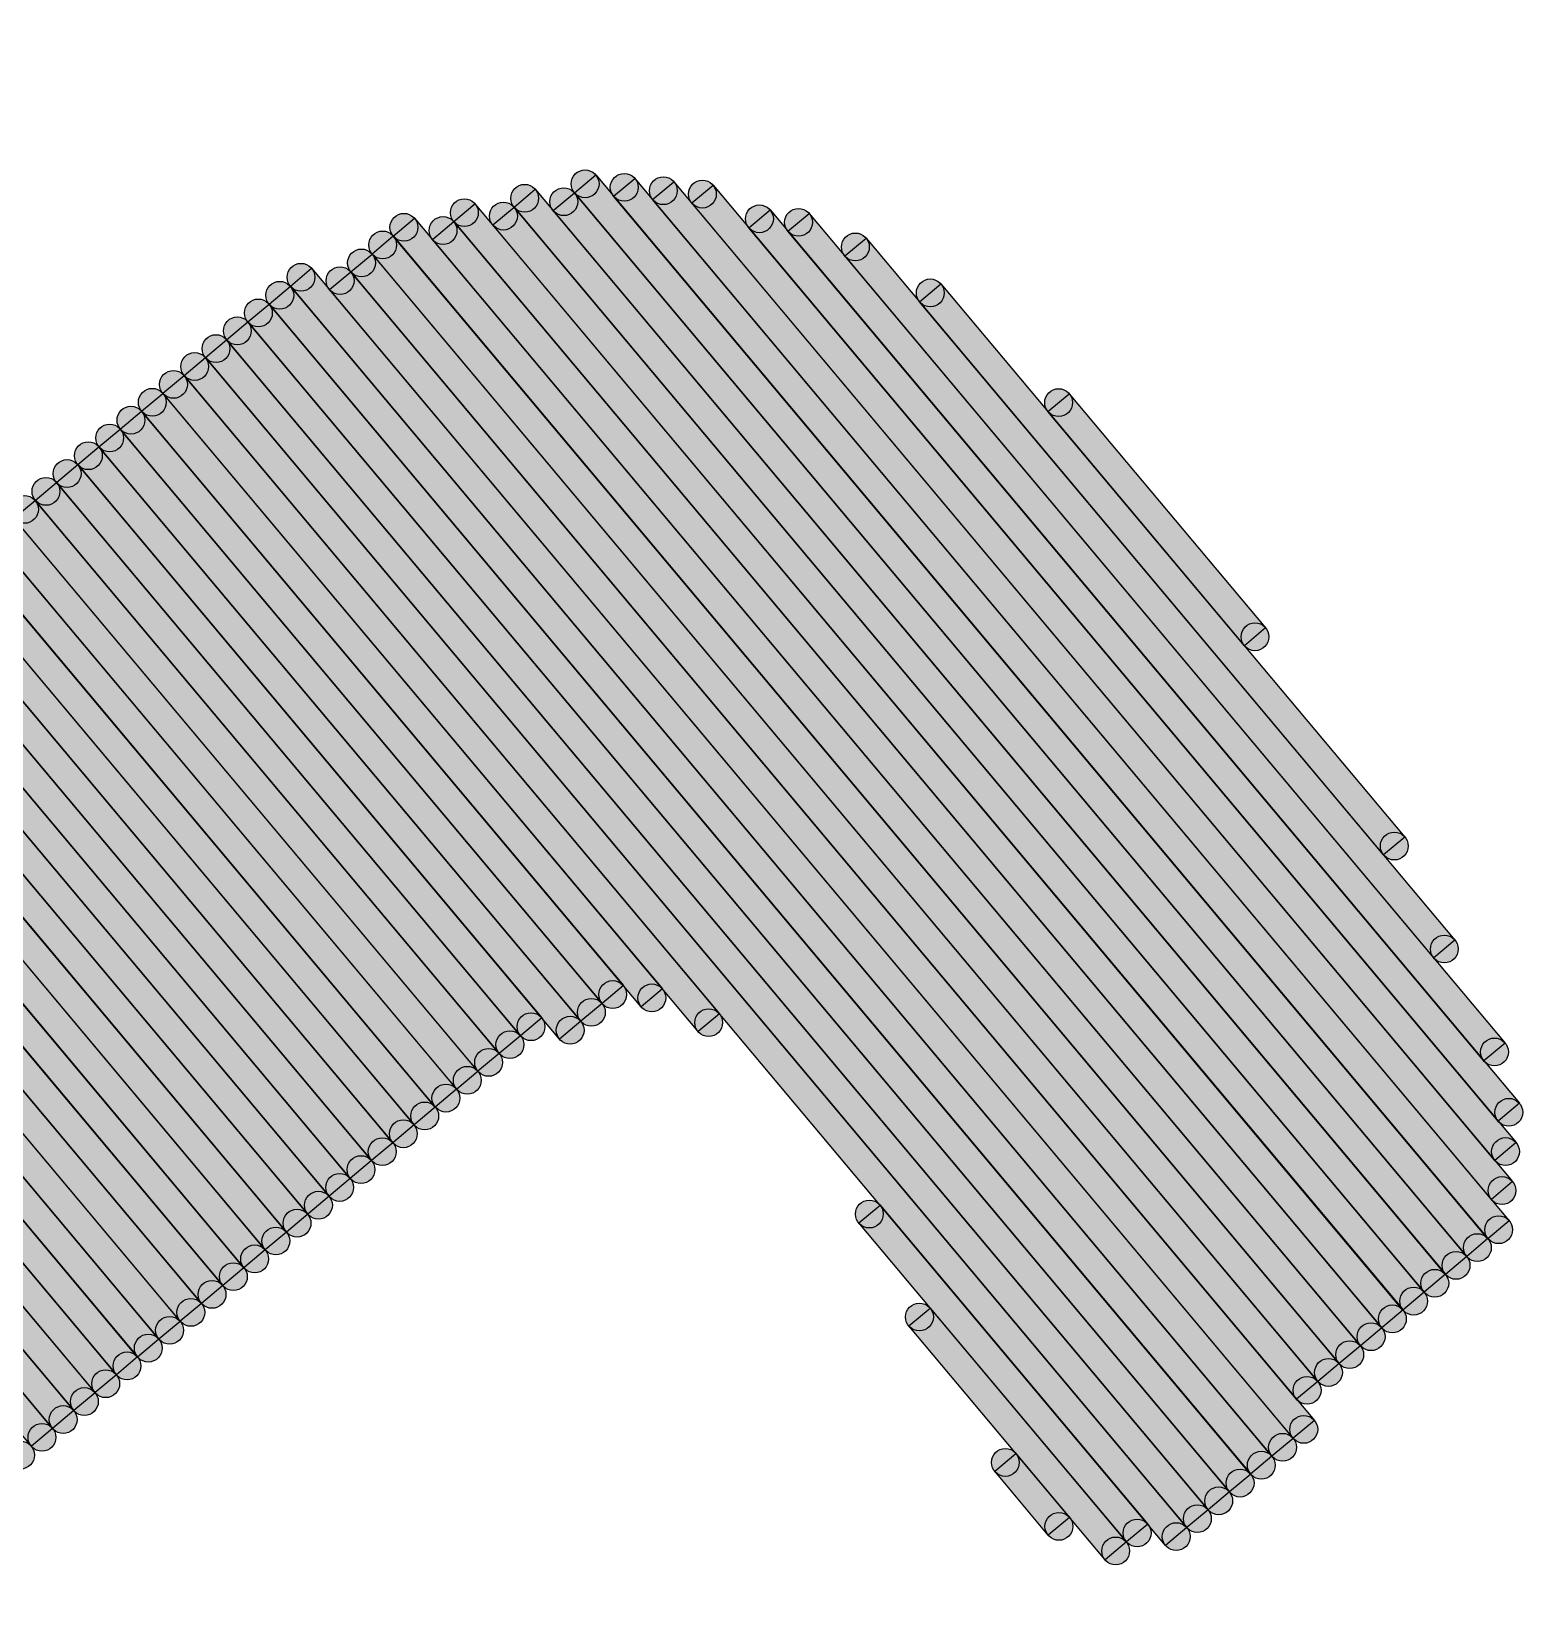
# Model space of a CAD drawing. Header units: millimetres. Extents: x -4 to 157, y -60 to 103.
# Drawn here: x 116.855 to 118.874, y -18.361 to -16.246 of the extents above; entities that cross this region are included whole.
import ezdxf

# ---------------------------------------------------------------- set-up
doc = ezdxf.new("R2010")
doc.units = ezdxf.units.MM
doc.layers.add('BottomSolder', color=6, linetype='Continuous', true_color=0xff00ff)
doc.layers.add('KeepOutLayer', color=6, linetype='Continuous', true_color=0xff00ff)

msp = doc.modelspace()

# ---------------------------------------------------------------- hatches: boundary and pattern name
at = {"layer": 'BottomSolder', "true_color": 0xff00ff}
h = msp.add_hatch(color=6, dxfattribs=at)
edge = h.paths.add_edge_path(flags=0)
edge.add_arc((117.6035, -16.4525), 0.0188, 0, 360)
for points in [[(117.5891, -16.4646), (117.6179, -16.4404), (118.8241, -17.8781), (118.7954, -17.9023)], [(117.642, -16.4693), (117.6707, -16.4451), (118.8529, -17.854), (118.8241, -17.8782)], [(117.6948, -16.4739), (117.7236, -16.4498), (118.8574, -17.8011), (118.8287, -17.8252)], [(117.5074, -16.484), (117.5361, -16.4599), (118.7666, -17.9263), (118.7378, -17.9505)], [(117.5603, -16.4887), (117.5891, -16.4646), (118.7954, -17.9022), (118.7666, -17.9264)], [(117.7478, -16.4784), (117.7765, -16.4543), (118.8621, -17.7483), (118.8334, -17.7725)], [(117.4259, -16.5036), (117.4546, -16.4795), (118.7093, -17.9745), (118.6805, -17.9987)], [(117.4787, -16.5081), (117.5075, -16.484), (118.7379, -17.9505), (118.7092, -17.9746)], [(117.8248, -16.5119), (117.8536, -16.4878), (118.8667, -17.6952), (118.8379, -17.7193)], [(117.3442, -16.5232), (117.3729, -16.4991), (118.6516, -18.0229), (118.6229, -18.047)], [(117.3971, -16.5277), (117.4259, -16.5036), (118.6805, -17.9987), (118.6517, -18.0228)], [(117.8776, -16.5166), (117.9063, -16.4924), (118.8473, -17.6138), (118.8186, -17.6379)], [(117.3154, -16.5471), (117.3442, -16.523), (118.6228, -18.047), (118.5941, -18.0711)], [(117.9546, -16.5499), (117.9833, -16.5258), (118.7795, -17.4746), (118.7507, -17.4987)], [(117.2868, -16.5715), (117.3156, -16.5474), (118.594, -18.071), (118.5653, -18.0951)], [(117.205, -16.5909), (117.2338, -16.5667), (118.5607, -18.1481), (118.532, -18.1722)], [(117.2579, -16.5955), (117.2867, -16.5714), (118.5895, -18.1239), (118.5608, -18.148)], [(117.1763, -16.6151), (117.2051, -16.591), (118.5319, -18.1722), (118.5032, -18.1964)], [(118.0557, -16.6119), (118.0845, -16.5878), (118.7118, -17.3354), (118.683, -17.3596)], [(117.1474, -16.6391), (117.1762, -16.615), (118.5033, -18.1964), (118.4746, -18.2205)], [(117.1189, -16.6633), (117.1477, -16.6391), (118.4745, -18.2204), (118.4458, -18.2446)], [(117.0901, -16.6873), (117.1189, -16.6632), (118.4457, -18.2445), (118.4169, -18.2687)], [(117.0613, -16.7115), (117.0901, -16.6874), (118.4169, -18.2687), (118.3882, -18.2928)], [(117.0326, -16.7356), (117.0613, -16.7115), (117.785, -17.5742), (117.7562, -17.5983)], [(117.0039, -16.7598), (117.0326, -16.7357), (117.7081, -17.5407), (117.6793, -17.5648)], [(118.2292, -16.7603), (118.258, -16.7362), (118.5235, -17.0526), (118.4948, -17.0767)], [(116.9751, -16.784), (117.0038, -16.7598), (117.6552, -17.5361), (117.6264, -17.5602)], [(116.9463, -16.808), (116.9751, -16.7839), (117.6264, -17.5601), (117.5977, -17.5843)], [(116.9176, -16.832), (116.9463, -16.8079), (117.5977, -17.5843), (117.5689, -17.6085)], [(116.8888, -16.8561), (116.9175, -16.832), (117.5448, -17.5797), (117.516, -17.6038)], [(116.8602, -16.8803), (116.8889, -16.8562), (117.5162, -17.6038), (117.4874, -17.6279)], [(116.8312, -16.9045), (116.86, -16.8804), (117.4873, -17.6278), (117.4586, -17.6519)], [(116.8026, -16.9287), (116.8314, -16.9046), (117.4586, -17.652), (117.4299, -17.6762)], [(116.7738, -16.9529), (116.8026, -16.9287), (117.4297, -17.6761), (117.4009, -17.7003)], [(116.7451, -16.9768), (116.7738, -16.9527), (117.401, -17.7002), (117.3723, -17.7243)], [(116.7163, -17.001), (116.7451, -16.9769), (117.3722, -17.7244), (117.3435, -17.7485)], [(116.6877, -17.0252), (116.7164, -17.0011), (117.3436, -17.7486), (117.3148, -17.7727)], [(116.6588, -17.0493), (116.6875, -17.0252), (117.3149, -17.7727), (117.2861, -17.7969)], [(116.63, -17.0733), (116.6587, -17.0492), (117.286, -17.7968), (117.2573, -17.8209)], [(116.6013, -17.0976), (116.6301, -17.0735), (117.2573, -17.8209), (117.2286, -17.845)], [(116.5724, -17.1216), (116.6012, -17.0974), (117.2285, -17.8451), (117.1997, -17.8692)], [(116.5438, -17.1458), (116.5726, -17.1216), (117.1998, -17.8692), (117.171, -17.8934)], [(116.515, -17.1699), (116.5438, -17.1457), (117.1711, -17.8934), (117.1423, -17.9176)], [(116.4864, -17.194), (116.5151, -17.1698), (117.1423, -17.9174), (117.1136, -17.9416)], [(116.4575, -17.2182), (116.4862, -17.1941), (117.1136, -17.9414), (117.0848, -17.9656)], [(116.4287, -17.2422), (116.4574, -17.2181), (117.0849, -17.9657), (117.0561, -17.9898)], [(116.4, -17.2664), (116.4288, -17.2423), (117.0561, -17.9899), (117.0273, -18.0141)], [(116.3713, -17.2905), (116.4, -17.2664), (117.0272, -18.014), (116.9985, -18.0381)], [(116.3425, -17.3146), (116.3712, -17.2905), (116.9985, -18.038), (116.9698, -18.0622)], [(116.3137, -17.3388), (116.3424, -17.3147), (116.9698, -18.0621), (116.941, -18.0862)], [(116.285, -17.363), (116.3138, -17.3389), (116.941, -18.0863), (116.9122, -18.1104)], [(116.2563, -17.3869), (116.2851, -17.3628), (116.9123, -18.1105), (116.8835, -18.1346)], [(116.2274, -17.4111), (116.2562, -17.387), (116.8836, -18.1346), (116.8549, -18.1588)], [(117.9735, -17.8569), (118.0022, -17.8328), (118.3641, -18.2639), (118.3354, -18.2881)], [(118.0412, -17.996), (118.0699, -17.9719), (118.3352, -18.2881), (118.3065, -18.3122)], [(118.1572, -18.1926), (118.1859, -18.1685), (118.2584, -18.2549), (118.2296, -18.279)]]:
    msp.add_hatch(color=6, dxfattribs=at).paths.add_polyline_path(points, flags=0)
h = msp.add_hatch(color=6, dxfattribs=at)
edge = h.paths.add_edge_path(flags=0)
edge.add_arc((117.6564, -16.4572), 0.0188, 0, 360)
h = msp.add_hatch(color=6, dxfattribs=at)
edge = h.paths.add_edge_path(flags=0)
edge.add_arc((117.7092, -16.4618), 0.0188, 0, 360)
h = msp.add_hatch(color=6, dxfattribs=at)
edge = h.paths.add_edge_path(flags=0)
edge.add_arc((117.7621, -16.4664), 0.0188, 0, 360)
h = msp.add_hatch(color=6, dxfattribs=at)
edge = h.paths.add_edge_path(flags=0)
edge.add_arc((117.5218, -16.472), 0.0188, 0, 360)
h = msp.add_hatch(color=6, dxfattribs=at)
edge = h.paths.add_edge_path(flags=0)
edge.add_arc((117.5747, -16.4767), 0.0188, 0, 360)
h = msp.add_hatch(color=6, dxfattribs=at)
edge = h.paths.add_edge_path(flags=0)
edge.add_arc((117.4403, -16.4915), 0.0188, 0, 360)
h = msp.add_hatch(color=6, dxfattribs=at)
edge = h.paths.add_edge_path(flags=0)
edge.add_arc((117.4931, -16.4961), 0.0188, 0, 360)
h = msp.add_hatch(color=6, dxfattribs=at)
edge = h.paths.add_edge_path(flags=0)
edge.add_arc((117.8392, -16.4998), 0.0188, 0, 360)
h = msp.add_hatch(color=6, dxfattribs=at)
edge = h.paths.add_edge_path(flags=0)
edge.add_arc((117.892, -16.5045), 0.0188, 0, 360)
h = msp.add_hatch(color=6, dxfattribs=at)
edge = h.paths.add_edge_path(flags=0)
edge.add_arc((117.3585, -16.5112), 0.0188, 0, 360)
h = msp.add_hatch(color=6, dxfattribs=at)
edge = h.paths.add_edge_path(flags=0)
edge.add_arc((117.4115, -16.5156), 0.0188, 0, 360)
h = msp.add_hatch(color=6, dxfattribs=at)
edge = h.paths.add_edge_path(flags=0)
edge.add_arc((117.3298, -16.5351), 0.0188, 0, 360)
h = msp.add_hatch(color=6, dxfattribs=at)
edge = h.paths.add_edge_path(flags=0)
edge.add_arc((117.9689, -16.5378), 0.0188, 0, 360)
h = msp.add_hatch(color=6, dxfattribs=at)
edge = h.paths.add_edge_path(flags=0)
edge.add_arc((117.3012, -16.5594), 0.0188, 0, 360)
h = msp.add_hatch(color=6, dxfattribs=at)
edge = h.paths.add_edge_path(flags=0)
edge.add_arc((117.2194, -16.5788), 0.0188, 0, 360)
h = msp.add_hatch(color=6, dxfattribs=at)
edge = h.paths.add_edge_path(flags=0)
edge.add_arc((117.2723, -16.5834), 0.0188, 0, 360)
h = msp.add_hatch(color=6, dxfattribs=at)
edge = h.paths.add_edge_path(flags=0)
edge.add_arc((117.1907, -16.6031), 0.0188, 0, 360)
h = msp.add_hatch(color=6, dxfattribs=at)
edge = h.paths.add_edge_path(flags=0)
edge.add_arc((118.0701, -16.5999), 0.0188, 0, 360)
h = msp.add_hatch(color=6, dxfattribs=at)
edge = h.paths.add_edge_path(flags=0)
edge.add_arc((117.1618, -16.627), 0.0188, 0, 360)
h = msp.add_hatch(color=6, dxfattribs=at)
edge = h.paths.add_edge_path(flags=0)
edge.add_arc((117.1333, -16.6512), 0.0188, 0, 360)
h = msp.add_hatch(color=6, dxfattribs=at)
edge = h.paths.add_edge_path(flags=0)
edge.add_arc((117.1045, -16.6752), 0.0188, 0, 360)
h = msp.add_hatch(color=6, dxfattribs=at)
edge = h.paths.add_edge_path(flags=0)
edge.add_arc((117.0757, -16.6994), 0.0188, 0, 360)
h = msp.add_hatch(color=6, dxfattribs=at)
edge = h.paths.add_edge_path(flags=0)
edge.add_arc((117.047, -16.7236), 0.0188, 0, 360)
h = msp.add_hatch(color=6, dxfattribs=at)
edge = h.paths.add_edge_path(flags=0)
edge.add_arc((117.0183, -16.7477), 0.0188, 0, 360)
h = msp.add_hatch(color=6, dxfattribs=at)
edge = h.paths.add_edge_path(flags=0)
edge.add_arc((118.2436, -16.7482), 0.0188, 0, 360)
h = msp.add_hatch(color=6, dxfattribs=at)
edge = h.paths.add_edge_path(flags=0)
edge.add_arc((116.9895, -16.7719), 0.0188, 0, 360)
h = msp.add_hatch(color=6, dxfattribs=at)
edge = h.paths.add_edge_path(flags=0)
edge.add_arc((116.9607, -16.796), 0.0188, 0, 360)
h = msp.add_hatch(color=6, dxfattribs=at)
edge = h.paths.add_edge_path(flags=0)
edge.add_arc((116.932, -16.82), 0.0188, 0, 360)
h = msp.add_hatch(color=6, dxfattribs=at)
edge = h.paths.add_edge_path(flags=0)
edge.add_arc((116.9032, -16.8441), 0.0188, 0, 360)
h = msp.add_hatch(color=6, dxfattribs=at)
edge = h.paths.add_edge_path(flags=0)
edge.add_arc((116.8746, -16.8682), 0.0188, 0, 360)
h = msp.add_hatch(color=6, dxfattribs=at)
edge = h.paths.add_edge_path(flags=0)
edge.add_arc((116.8456, -16.8925), 0.0188, 0, 360)
h = msp.add_hatch(color=6, dxfattribs=at)
edge = h.paths.add_edge_path(flags=0)
edge.add_arc((118.5091, -17.0647), 0.0188, 0, 360)
h = msp.add_hatch(color=6, dxfattribs=at)
edge = h.paths.add_edge_path(flags=0)
edge.add_arc((118.6974, -17.3475), 0.0188, 0, 360)
h = msp.add_hatch(color=6, dxfattribs=at)
edge = h.paths.add_edge_path(flags=0)
edge.add_arc((118.7651, -17.4867), 0.0188, 0, 360)
h = msp.add_hatch(color=6, dxfattribs=at)
edge = h.paths.add_edge_path(flags=0)
edge.add_arc((117.6408, -17.5482), 0.0188, 0, 360)
h = msp.add_hatch(color=6, dxfattribs=at)
edge = h.paths.add_edge_path(flags=0)
edge.add_arc((117.6937, -17.5527), 0.0188, 0, 360)
h = msp.add_hatch(color=6, dxfattribs=at)
edge = h.paths.add_edge_path(flags=0)
edge.add_arc((117.612, -17.5722), 0.0188, 0, 360)
h = msp.add_hatch(color=6, dxfattribs=at)
edge = h.paths.add_edge_path(flags=0)
edge.add_arc((117.7706, -17.5862), 0.0188, 0, 360)
h = msp.add_hatch(color=6, dxfattribs=at)
edge = h.paths.add_edge_path(flags=0)
edge.add_arc((117.5304, -17.5917), 0.0188, 0, 360)
h = msp.add_hatch(color=6, dxfattribs=at)
edge = h.paths.add_edge_path(flags=0)
edge.add_arc((117.5833, -17.5964), 0.0188, 0, 360)
h = msp.add_hatch(color=6, dxfattribs=at)
edge = h.paths.add_edge_path(flags=0)
edge.add_arc((117.5018, -17.6159), 0.0188, 0, 360)
h = msp.add_hatch(color=6, dxfattribs=at)
edge = h.paths.add_edge_path(flags=0)
edge.add_arc((118.8329, -17.6258), 0.0188, 0, 360)
h = msp.add_hatch(color=6, dxfattribs=at)
edge = h.paths.add_edge_path(flags=0)
edge.add_arc((117.473, -17.6399), 0.0188, 0, 360)
h = msp.add_hatch(color=6, dxfattribs=at)
edge = h.paths.add_edge_path(flags=0)
edge.add_arc((117.4442, -17.6641), 0.0188, 0, 360)
h = msp.add_hatch(color=6, dxfattribs=at)
edge = h.paths.add_edge_path(flags=0)
edge.add_arc((117.4153, -17.6882), 0.0188, 0, 360)
h = msp.add_hatch(color=6, dxfattribs=at)
edge = h.paths.add_edge_path(flags=0)
edge.add_arc((117.3867, -17.7123), 0.0188, 0, 360)
h = msp.add_hatch(color=6, dxfattribs=at)
edge = h.paths.add_edge_path(flags=0)
edge.add_arc((118.8523, -17.7073), 0.0188, 0, 360)
h = msp.add_hatch(color=6, dxfattribs=at)
edge = h.paths.add_edge_path(flags=0)
edge.add_arc((117.3578, -17.7364), 0.0188, 0, 360)
h = msp.add_hatch(color=6, dxfattribs=at)
edge = h.paths.add_edge_path(flags=0)
edge.add_arc((117.3292, -17.7606), 0.0188, 0, 360)
h = msp.add_hatch(color=6, dxfattribs=at)
edge = h.paths.add_edge_path(flags=0)
edge.add_arc((118.8478, -17.7604), 0.0188, 0, 360)
h = msp.add_hatch(color=6, dxfattribs=at)
edge = h.paths.add_edge_path(flags=0)
edge.add_arc((117.3005, -17.7848), 0.0188, 0, 360)
h = msp.add_hatch(color=6, dxfattribs=at)
edge = h.paths.add_edge_path(flags=0)
edge.add_arc((117.2717, -17.8089), 0.0188, 0, 360)
h = msp.add_hatch(color=6, dxfattribs=at)
edge = h.paths.add_edge_path(flags=0)
edge.add_arc((118.8431, -17.8131), 0.0188, 0, 360)
h = msp.add_hatch(color=6, dxfattribs=at)
edge = h.paths.add_edge_path(flags=0)
edge.add_arc((117.243, -17.8329), 0.0188, 0, 360)
h = msp.add_hatch(color=6, dxfattribs=at)
edge = h.paths.add_edge_path(flags=0)
edge.add_arc((117.2141, -17.8572), 0.0188, 0, 360)
h = msp.add_hatch(color=6, dxfattribs=at)
edge = h.paths.add_edge_path(flags=0)
edge.add_arc((117.9878, -17.8449), 0.0188, 0, 360)
h = msp.add_hatch(color=6, dxfattribs=at)
edge = h.paths.add_edge_path(flags=0)
edge.add_arc((117.1854, -17.8813), 0.0188, 0, 360)
h = msp.add_hatch(color=6, dxfattribs=at)
edge = h.paths.add_edge_path(flags=0)
edge.add_arc((118.8385, -17.8661), 0.0188, 0, 360)
h = msp.add_hatch(color=6, dxfattribs=at)
edge = h.paths.add_edge_path(flags=0)
edge.add_arc((117.1567, -17.9055), 0.0188, 0, 360)
h = msp.add_hatch(color=6, dxfattribs=at)
edge = h.paths.add_edge_path(flags=0)
edge.add_arc((118.8098, -17.8902), 0.0188, 0, 360)
h = msp.add_hatch(color=6, dxfattribs=at)
edge = h.paths.add_edge_path(flags=0)
edge.add_arc((118.781, -17.9143), 0.0188, 0, 360)
h = msp.add_hatch(color=6, dxfattribs=at)
edge = h.paths.add_edge_path(flags=0)
edge.add_arc((117.128, -17.9295), 0.0188, 0, 360)
h = msp.add_hatch(color=6, dxfattribs=at)
edge = h.paths.add_edge_path(flags=0)
edge.add_arc((118.7522, -17.9384), 0.0188, 0, 360)
h = msp.add_hatch(color=6, dxfattribs=at)
edge = h.paths.add_edge_path(flags=0)
edge.add_arc((117.0992, -17.9535), 0.0188, 0, 360)
h = msp.add_hatch(color=6, dxfattribs=at)
edge = h.paths.add_edge_path(flags=0)
edge.add_arc((118.7236, -17.9626), 0.0188, 0, 360)
h = msp.add_hatch(color=6, dxfattribs=at)
edge = h.paths.add_edge_path(flags=0)
edge.add_arc((117.0705, -17.9778), 0.0188, 0, 360)
h = msp.add_hatch(color=6, dxfattribs=at)
edge = h.paths.add_edge_path(flags=0)
edge.add_arc((118.0555, -17.984), 0.0188, 0, 360)
h = msp.add_hatch(color=6, dxfattribs=at)
edge = h.paths.add_edge_path(flags=0)
edge.add_arc((118.6949, -17.9866), 0.0188, 0, 360)
h = msp.add_hatch(color=6, dxfattribs=at)
edge = h.paths.add_edge_path(flags=0)
edge.add_arc((117.0417, -18.002), 0.0188, 0, 360)
h = msp.add_hatch(color=6, dxfattribs=at)
edge = h.paths.add_edge_path(flags=0)
edge.add_arc((118.6661, -18.0107), 0.0188, 0, 360)
h = msp.add_hatch(color=6, dxfattribs=at)
edge = h.paths.add_edge_path(flags=0)
edge.add_arc((117.0129, -18.0261), 0.0188, 0, 360)
h = msp.add_hatch(color=6, dxfattribs=at)
edge = h.paths.add_edge_path(flags=0)
edge.add_arc((116.9842, -18.0501), 0.0188, 0, 360)
h = msp.add_hatch(color=6, dxfattribs=at)
edge = h.paths.add_edge_path(flags=0)
edge.add_arc((118.6372, -18.0349), 0.0188, 0, 360)
h = msp.add_hatch(color=6, dxfattribs=at)
edge = h.paths.add_edge_path(flags=0)
edge.add_arc((116.9554, -18.0742), 0.0188, 0, 360)
h = msp.add_hatch(color=6, dxfattribs=at)
edge = h.paths.add_edge_path(flags=0)
edge.add_arc((118.6085, -18.059), 0.0188, 0, 360)
h = msp.add_hatch(color=6, dxfattribs=at)
edge = h.paths.add_edge_path(flags=0)
edge.add_arc((118.5796, -18.0831), 0.0188, 0, 360)
h = msp.add_hatch(color=6, dxfattribs=at)
edge = h.paths.add_edge_path(flags=0)
edge.add_arc((116.9266, -18.0983), 0.0188, 0, 360)
h = msp.add_hatch(color=6, dxfattribs=at)
edge = h.paths.add_edge_path(flags=0)
edge.add_arc((116.8979, -18.1226), 0.0188, 0, 360)
h = msp.add_hatch(color=6, dxfattribs=at)
edge = h.paths.add_edge_path(flags=0)
edge.add_arc((118.5751, -18.1359), 0.0188, 0, 360)
h = msp.add_hatch(color=6, dxfattribs=at)
edge = h.paths.add_edge_path(flags=0)
edge.add_arc((116.8692, -18.1467), 0.0188, 0, 360)
h = msp.add_hatch(color=6, dxfattribs=at)
edge = h.paths.add_edge_path(flags=0)
edge.add_arc((118.5464, -18.1601), 0.0188, 0, 360)
h = msp.add_hatch(color=6, dxfattribs=at)
edge = h.paths.add_edge_path(flags=0)
edge.add_arc((116.8403, -18.1707), 0.0188, 0, 360)
h = msp.add_hatch(color=6, dxfattribs=at)
edge = h.paths.add_edge_path(flags=0)
edge.add_arc((118.1716, -18.1806), 0.0188, 0, 360)
h = msp.add_hatch(color=6, dxfattribs=at)
edge = h.paths.add_edge_path(flags=0)
edge.add_arc((118.5176, -18.1843), 0.0188, 0, 360)
h = msp.add_hatch(color=6, dxfattribs=at)
edge = h.paths.add_edge_path(flags=0)
edge.add_arc((118.489, -18.2085), 0.0188, 0, 360)
h = msp.add_hatch(color=6, dxfattribs=at)
edge = h.paths.add_edge_path(flags=0)
edge.add_arc((118.4601, -18.2325), 0.0188, 0, 360)
h = msp.add_hatch(color=6, dxfattribs=at)
edge = h.paths.add_edge_path(flags=0)
edge.add_arc((118.4313, -18.2566), 0.0188, 0, 360)
h = msp.add_hatch(color=6, dxfattribs=at)
edge = h.paths.add_edge_path(flags=0)
edge.add_arc((118.244, -18.267), 0.0188, 0, 360)
h = msp.add_hatch(color=6, dxfattribs=at)
edge = h.paths.add_edge_path(flags=0)
edge.add_arc((118.3498, -18.276), 0.0188, 0, 360)
h = msp.add_hatch(color=6, dxfattribs=at)
edge = h.paths.add_edge_path(flags=0)
edge.add_arc((118.4026, -18.2808), 0.0188, 0, 360)
h = msp.add_hatch(color=6, dxfattribs=at)
edge = h.paths.add_edge_path(flags=0)
edge.add_arc((118.3208, -18.3002), 0.0188, 0, 360)

# ---------------------------------------------------------------- linework, layer by layer
at = {"layer": 'BottomSolder', "color": 6, "true_color": 0xff00ff}
for p, q in [((117.5891, -16.4646), (117.6179, -16.4404)), ((117.6179, -16.4404), (118.8241, -17.8781)), ((117.642, -16.4693), (117.6707, -16.4451)), ((117.6707, -16.4451), (118.8529, -17.854)), ((117.6948, -16.4739), (117.7236, -16.4498)), ((117.7236, -16.4498), (118.8574, -17.8011)), ((117.5074, -16.484), (117.5361, -16.4599)), ((117.5361, -16.4599), (118.7666, -17.9263)), ((117.5603, -16.4887), (117.5891, -16.4646)), ((118.7954, -17.9023), (117.5891, -16.4646)), ((117.5891, -16.4646), (118.7954, -17.9022)), ((118.8241, -17.8782), (117.642, -16.4693)), ((117.7478, -16.4784), (117.7765, -16.4543)), ((117.7765, -16.4543), (118.8621, -17.7483)), ((117.4259, -16.5036), (117.4546, -16.4795)), ((117.4546, -16.4795), (118.7093, -17.9745)), ((117.4787, -16.5081), (117.5075, -16.484)), ((118.7378, -17.9505), (117.5074, -16.484)), ((117.5075, -16.484), (118.7379, -17.9505)), ((118.7666, -17.9264), (117.5603, -16.4887)), ((118.8287, -17.8252), (117.6948, -16.4739)), ((118.8334, -17.7725), (117.7478, -16.4784)), ((117.8248, -16.5119), (117.8536, -16.4878)), ((117.8536, -16.4878), (118.8667, -17.6952)), ((117.3442, -16.5232), (117.3729, -16.4991)), ((117.3729, -16.4991), (118.6516, -18.0229)), ((117.3971, -16.5277), (117.4259, -16.5036)), ((118.6805, -17.9987), (117.4259, -16.5036)), ((117.4259, -16.5036), (118.6805, -17.9987)), ((118.7092, -17.9746), (117.4787, -16.5081)), ((118.8379, -17.7193), (117.8248, -16.5119)), ((117.8776, -16.5166), (117.9063, -16.4924)), ((117.9063, -16.4924), (118.8473, -17.6138)), ((117.3154, -16.5471), (117.3442, -16.523)), ((117.3442, -16.523), (118.6228, -18.047)), ((118.6229, -18.047), (117.3442, -16.5232)), ((118.6517, -18.0228), (117.3971, -16.5277)), ((118.8186, -17.6379), (117.8776, -16.5166)), ((117.9546, -16.5499), (117.9833, -16.5258)), ((117.9833, -16.5258), (118.7795, -17.4746)), ((117.2868, -16.5715), (117.3156, -16.5474)), ((118.5941, -18.0711), (117.3154, -16.5471)), ((117.3156, -16.5474), (118.594, -18.071)), ((118.7507, -17.4987), (117.9546, -16.5499)), ((117.205, -16.5909), (117.2338, -16.5667)), ((117.2338, -16.5667), (118.5607, -18.1481)), ((117.2579, -16.5955), (117.2867, -16.5714)), ((117.2867, -16.5714), (118.5895, -18.1239)), ((118.5653, -18.0951), (117.2868, -16.5715)), ((117.1763, -16.6151), (117.2051, -16.591)), ((118.532, -18.1722), (117.205, -16.5909)), ((117.2051, -16.591), (118.5319, -18.1722)), ((118.5608, -18.148), (117.2579, -16.5955)), ((118.0557, -16.6119), (118.0845, -16.5878)), ((118.0845, -16.5878), (118.7118, -17.3354)), ((117.1474, -16.6391), (117.1762, -16.615)), ((117.1762, -16.615), (118.5033, -18.1964)), ((118.5032, -18.1964), (117.1763, -16.6151)), ((118.683, -17.3596), (118.0557, -16.6119)), ((117.1189, -16.6633), (117.1477, -16.6391)), ((118.4746, -18.2205), (117.1474, -16.6391)), ((117.1477, -16.6391), (118.4745, -18.2204)), ((117.0901, -16.6873), (117.1189, -16.6632)), ((117.1189, -16.6632), (118.4457, -18.2445)), ((118.4458, -18.2446), (117.1189, -16.6633)), ((117.0613, -16.7115), (117.0901, -16.6874)), ((118.4169, -18.2687), (117.0901, -16.6873)), ((117.0901, -16.6874), (118.4169, -18.2687)), ((117.0326, -16.7356), (117.0613, -16.7115)), ((118.3882, -18.2928), (117.0613, -16.7115)), ((117.0613, -16.7115), (117.785, -17.5742)), ((117.0039, -16.7598), (117.0326, -16.7357)), ((117.7562, -17.5983), (117.0326, -16.7356)), ((117.0326, -16.7357), (117.7081, -17.5407)), ((118.2292, -16.7603), (118.258, -16.7362)), ((118.258, -16.7362), (118.5235, -17.0526)), ((116.9751, -16.784), (117.0038, -16.7598)), ((117.0038, -16.7598), (117.6552, -17.5361)), ((117.6793, -17.5648), (117.0039, -16.7598)), ((118.4948, -17.0767), (118.2292, -16.7603)), ((116.9463, -16.808), (116.9751, -16.7839)), ((116.9751, -16.7839), (117.6264, -17.5601)), ((117.6264, -17.5602), (116.9751, -16.784)), ((116.9176, -16.832), (116.9463, -16.8079)), ((116.9463, -16.8079), (117.5977, -17.5843)), ((117.5977, -17.5843), (116.9463, -16.808)), ((116.8888, -16.8561), (116.9175, -16.832)), ((116.9175, -16.832), (117.5448, -17.5797)), ((117.5689, -17.6085), (116.9176, -16.832)), ((116.8602, -16.8803), (116.8889, -16.8562)), ((117.516, -17.6038), (116.8888, -16.8561)), ((116.8889, -16.8562), (117.5162, -17.6038)), ((116.8312, -16.9045), (116.86, -16.8804)), ((116.86, -16.8804), (117.4873, -17.6278)), ((117.4874, -17.6279), (116.8602, -16.8803)), ((117.4586, -17.6519), (116.8312, -16.9045)), ((116.8314, -16.9046), (117.4586, -17.652)), ((117.4299, -17.6762), (116.8026, -16.9287)), ((116.8026, -16.9287), (117.4297, -17.6761)), ((116.7738, -16.9527), (117.401, -17.7002)), ((117.4009, -17.7003), (116.7738, -16.9529)), ((117.3723, -17.7243), (116.7451, -16.9768)), ((116.7451, -16.9769), (117.3722, -17.7244)), ((117.3435, -17.7485), (116.7163, -17.001)), ((116.7164, -17.0011), (117.3436, -17.7486)), ((116.6875, -17.0252), (117.3149, -17.7727)), ((117.3148, -17.7727), (116.6877, -17.0252)), ((116.6587, -17.0492), (117.286, -17.7968)), ((117.2861, -17.7969), (116.6588, -17.0493)), ((118.5235, -17.0526), (118.4948, -17.0767)), ((117.2573, -17.8209), (116.63, -17.0733)), ((116.6301, -17.0735), (117.2573, -17.8209)), ((116.6012, -17.0974), (117.2285, -17.8451)), ((117.2286, -17.845), (116.6013, -17.0976)), ((117.1997, -17.8692), (116.5724, -17.1216)), ((116.5726, -17.1216), (117.1998, -17.8692)), ((116.5438, -17.1457), (117.1711, -17.8934)), ((117.171, -17.8934), (116.5438, -17.1458)), ((117.1423, -17.9176), (116.515, -17.1699)), ((116.5151, -17.1698), (117.1423, -17.9174)), ((116.4862, -17.1941), (117.1136, -17.9414)), ((117.1136, -17.9416), (116.4864, -17.194)), ((116.4574, -17.2181), (117.0849, -17.9657)), ((117.0848, -17.9656), (116.4575, -17.2182)), ((117.0561, -17.9898), (116.4287, -17.2422)), ((116.4288, -17.2423), (117.0561, -17.9899)), ((117.0273, -18.0141), (116.4, -17.2664)), ((116.4, -17.2664), (117.0272, -18.014)), ((116.3712, -17.2905), (116.9985, -18.038)), ((116.9985, -18.0381), (116.3713, -17.2905)), ((116.3424, -17.3147), (116.9698, -18.0621)), ((116.9698, -18.0622), (116.3425, -17.3146)), ((118.7118, -17.3354), (118.683, -17.3596)), ((116.941, -18.0862), (116.3137, -17.3388)), ((116.3138, -17.3389), (116.941, -18.0863)), ((116.9122, -18.1104), (116.285, -17.363)), ((116.2851, -17.3628), (116.9123, -18.1105)), ((116.2562, -17.387), (116.8836, -18.1346)), ((116.8835, -18.1346), (116.2563, -17.3869)), ((116.8549, -18.1588), (116.2274, -17.4111)), ((118.7795, -17.4746), (118.7507, -17.4987)), ((117.6552, -17.5361), (117.6264, -17.5602)), ((117.7081, -17.5407), (117.6793, -17.5648)), ((117.6264, -17.5601), (117.5977, -17.5843)), ((117.5448, -17.5797), (117.516, -17.6038)), ((117.5977, -17.5843), (117.5689, -17.6085)), ((117.785, -17.5742), (117.7562, -17.5983)), ((117.5162, -17.6038), (117.4874, -17.6279)), ((117.4873, -17.6278), (117.4586, -17.6519)), ((118.8473, -17.6138), (118.8186, -17.6379)), ((117.4586, -17.652), (117.4299, -17.6762)), ((117.4297, -17.6761), (117.4009, -17.7003)), ((118.8667, -17.6952), (118.8379, -17.7193)), ((117.401, -17.7002), (117.3723, -17.7243)), ((117.3722, -17.7244), (117.3435, -17.7485)), ((117.3436, -17.7486), (117.3148, -17.7727)), ((118.8621, -17.7483), (118.8334, -17.7725)), ((117.3149, -17.7727), (117.2861, -17.7969)), ((117.286, -17.7968), (117.2573, -17.8209)), ((118.8574, -17.8011), (118.8287, -17.8252)), ((117.2573, -17.8209), (117.2286, -17.845)), ((117.2285, -17.8451), (117.1997, -17.8692)), ((117.9735, -17.8569), (118.0022, -17.8328)), ((118.0022, -17.8328), (118.3641, -18.2639)), ((118.3354, -18.2881), (117.9735, -17.8569)), ((118.8529, -17.854), (118.8241, -17.8782)), ((117.1998, -17.8692), (117.171, -17.8934)), ((118.8241, -17.8781), (118.7954, -17.9023)), ((117.1711, -17.8934), (117.1423, -17.9176)), ((118.7954, -17.9022), (118.7666, -17.9264)), ((117.1423, -17.9174), (117.1136, -17.9416)), ((118.7666, -17.9263), (118.7378, -17.9505)), ((117.1136, -17.9414), (117.0848, -17.9656)), ((118.7379, -17.9505), (118.7092, -17.9746)), ((117.0849, -17.9657), (117.0561, -17.9898)), ((118.0412, -17.996), (118.0699, -17.9719)), ((118.0699, -17.9719), (118.3352, -18.2881)), ((117.0561, -17.9899), (117.0273, -18.0141)), ((118.7093, -17.9745), (118.6805, -17.9987)), ((117.0272, -18.014), (116.9985, -18.0381)), ((118.3065, -18.3122), (118.0412, -17.996)), ((118.6805, -17.9987), (118.6517, -18.0228)), ((118.6516, -18.0229), (118.6229, -18.047)), ((116.9985, -18.038), (116.9698, -18.0622)), ((118.6228, -18.047), (118.5941, -18.0711)), ((116.9698, -18.0621), (116.941, -18.0862)), ((118.594, -18.071), (118.5653, -18.0951)), ((116.941, -18.0863), (116.9122, -18.1104)), ((116.9123, -18.1105), (116.8835, -18.1346)), ((116.8836, -18.1346), (116.8549, -18.1588)), ((118.5895, -18.1239), (118.5608, -18.148)), ((118.5607, -18.1481), (118.532, -18.1722)), ((118.1572, -18.1926), (118.1859, -18.1685)), ((118.1859, -18.1685), (118.2584, -18.2549)), ((118.5319, -18.1722), (118.5032, -18.1964)), ((118.2296, -18.279), (118.1572, -18.1926)), ((118.5033, -18.1964), (118.4746, -18.2205)), ((118.4745, -18.2204), (118.4458, -18.2446)), ((118.4457, -18.2445), (118.4169, -18.2687)), ((118.2584, -18.2549), (118.2296, -18.279)), ((118.3641, -18.2639), (118.3354, -18.2881)), ((118.3352, -18.2881), (118.3065, -18.3122)), ((118.4169, -18.2687), (118.3882, -18.2928))]:
    msp.add_line(p, q, dxfattribs=at)
at = {"layer": 'BottomSolder'}
for centre in [(117.6035, -16.4525), (117.6564, -16.4572), (117.7092, -16.4618), (117.7621, -16.4664), (117.5218, -16.472), (117.5747, -16.4767), (117.4403, -16.4915), (117.4931, -16.4961), (117.8392, -16.4998), (117.892, -16.5045), (117.3585, -16.5112), (117.4115, -16.5156), (117.3298, -16.5351), (117.9689, -16.5378), (117.3012, -16.5594), (117.2194, -16.5788), (117.2723, -16.5834), (117.1907, -16.6031), (118.0701, -16.5999), (117.1618, -16.627), (117.1333, -16.6512), (117.1045, -16.6752), (117.0757, -16.6994), (117.047, -16.7236), (117.0183, -16.7477), (118.2436, -16.7482), (116.9895, -16.7719), (116.9607, -16.796), (116.932, -16.82), (116.9032, -16.8441), (116.8746, -16.8682), (116.8456, -16.8925), (118.5091, -17.0647), (118.6974, -17.3475), (118.7651, -17.4867), (117.6408, -17.5482), (117.6937, -17.5527), (117.612, -17.5722), (117.7706, -17.5862), (117.5304, -17.5917), (117.5833, -17.5964), (117.5018, -17.6159), (118.8329, -17.6258), (117.473, -17.6399), (117.4442, -17.6641), (117.4153, -17.6882), (117.3867, -17.7123), (118.8523, -17.7073), (117.3578, -17.7364), (117.3292, -17.7606), (118.8478, -17.7604), (117.3005, -17.7848), (117.2717, -17.8089), (118.8431, -17.8131), (117.243, -17.8329), (117.2141, -17.8572), (117.9878, -17.8449), (117.1854, -17.8813), (118.8385, -17.8661), (117.1567, -17.9055), (118.8098, -17.8902), (118.781, -17.9143), (117.128, -17.9295), (118.7522, -17.9384), (117.0992, -17.9535), (118.7236, -17.9626), (117.0705, -17.9778), (118.0555, -17.984), (118.6949, -17.9866), (117.0417, -18.002), (118.6661, -18.0107), (117.0129, -18.0261), (116.9842, -18.0501), (118.6372, -18.0349), (116.9554, -18.0742), (118.6085, -18.059), (118.5796, -18.0831), (116.9266, -18.0983), (116.8979, -18.1226), (118.5751, -18.1359), (116.8692, -18.1467), (118.5464, -18.1601), (116.8403, -18.1707), (118.1716, -18.1806), (118.5176, -18.1843), (118.489, -18.2085), (118.4601, -18.2325), (118.4313, -18.2566), (118.244, -18.267), (118.3498, -18.276), (118.4026, -18.2808), (118.3208, -18.3002)]:
    msp.add_circle(centre, 0.0188, dxfattribs=at)
at = {"layer": 'KeepOutLayer'}
msp.add_lwpolyline([(122.2126, -14.3701, 0.8, 0.8, -0.414214), (112.3701, -24.2126, 0.8, 0.8, 0)], format="xyseb", dxfattribs=at)

doc.saveas('drawing.dxf')
